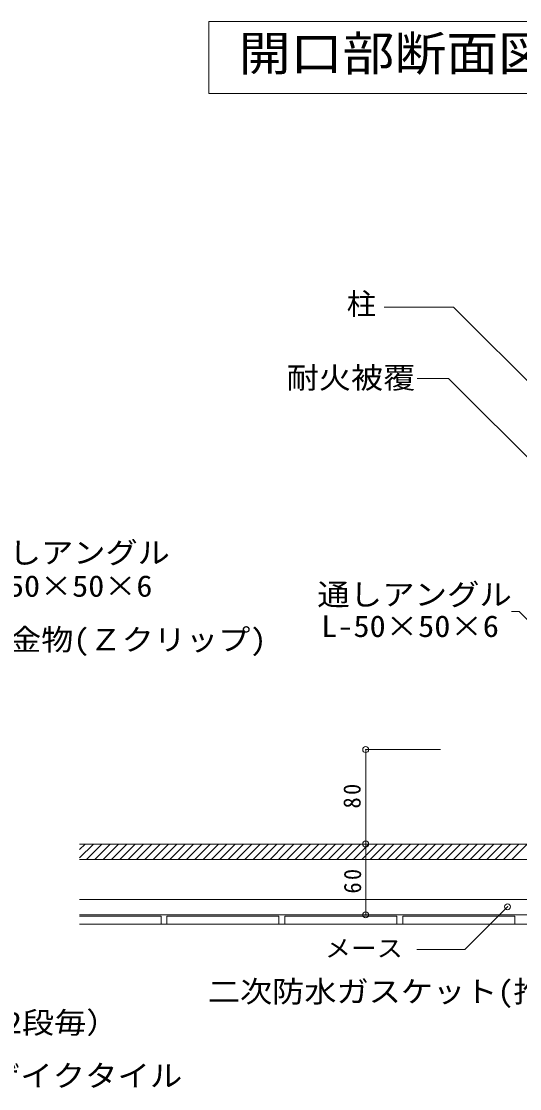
# Model space of a CAD drawing. Units: millimetres on the paper, enlarged 8 times, with parts at other scales. Extents: x -1558 to 1610, y -1130 to 1116.
# Drawn here: x 158 to 496, y -749 to -25 of the extents above; entities that cross this region are included whole.
import ezdxf
from ezdxf.enums import TextEntityAlignment as Align

# ---------------------------------------------------------------- set-up
doc = ezdxf.new("R2010")
doc.units = ezdxf.units.MM
doc.header["$LTSCALE"] = 8
doc.header["$PDMODE"] = 32
doc.header["$PDSIZE"] = 4
doc.linetypes.add('DASHED2', pattern=[3, 2, -1])
for name, color, linetype, lineweight in [('2-0', 2, 'Continuous', 18), ('2-2', 2, 'Continuous', 18), ('2-3', 7, 'Continuous', 9), ('2-4', 7, 'Continuous', 9), ('2-6', 1, 'Continuous', 18), ('2-9', 7, 'Continuous', 9), ('3-0', 7, 'Continuous', 9)]:
    doc.layers.add(name, color=color, linetype=linetype, lineweight=lineweight)
doc.styles.add('ＭＳ ゴシック', font='')
doc.styles.get('ＭＳ ゴシック').set_extended_font_data('MS Gothic')

msp = doc.modelspace()

# ---------------------------------------------------------------- linework, layer by layer
at = {"layer": '2-0'}
for p, q in [((197.042, -582.966), (652.277, -582.966)), ((197.042, -593.366), (652.277, -593.366)), ((197.042, -630.966), (652.277, -630.966))]:
    msp.add_line(p, q, dxfattribs=at)
msp.add_lwpolyline([(197.042, -620.566), (201.485, -620.566), (652.277, -620.566)], dxfattribs=at)
at = {"layer": '2-2'}
msp.add_line((523.718, -582.966), (430.918, -582.966), dxfattribs=at)
at = {"layer": '2-3', "color": 2, "linetype": 'DASHED2', "lineweight": 18}
msp.add_line((480.677, -593.366), (528.677, -593.366), dxfattribs=at)
at = {"layer": '2-4'}
for p, q in [((206.509, -582.965), (197.042, -592.431)), ((200.852, -582.965), (197.042, -586.775)), ((197.042, -582.966), (652.277, -582.966)), ((212.164, -582.965), (201.765, -593.366)), ((217.821, -582.966), (207.421, -593.366)), ((223.478, -582.966), (213.078, -593.366)), ((229.137, -582.965), (218.736, -593.366)), ((234.794, -582.965), (224.393, -593.366)), ((240.451, -582.965), (230.05, -593.366)), ((246.107, -582.965), (235.707, -593.366)), ((251.764, -582.965), (241.363, -593.366)), ((257.421, -582.965), (247.02, -593.366)), ((263.077, -582.965), (252.677, -593.366)), ((268.734, -582.966), (258.334, -593.366)), ((274.39, -582.966), (263.991, -593.366)), ((280.048, -582.965), (269.648, -593.366)), ((285.705, -582.965), (275.304, -593.366)), ((291.362, -582.965), (280.961, -593.366)), ((297.019, -582.965), (286.618, -593.366)), ((302.676, -582.965), (292.275, -593.366)), ((308.333, -582.965), (297.932, -593.366)), ((313.99, -582.965), (303.589, -593.366)), ((319.646, -582.965), (309.245, -593.366)), ((325.303, -582.965), (314.902, -593.366)), ((330.96, -582.965), (320.559, -593.366)), ((336.617, -582.965), (326.216, -593.366)), ((342.274, -582.965), (331.873, -593.366)), ((347.931, -582.965), (337.53, -593.366)), ((353.587, -582.965), (343.187, -593.366)), ((359.244, -582.965), (348.843, -593.366)), ((364.901, -582.965), (354.5, -593.366)), ((370.558, -582.965), (360.157, -593.366)), ((376.215, -582.965), (365.814, -593.366)), ((381.872, -582.965), (371.471, -593.366)), ((387.529, -582.965), (377.129, -593.366)), ((393.186, -582.965), (382.785, -593.366)), ((398.843, -582.965), (388.442, -593.366)), ((404.5, -582.965), (394.099, -593.366)), ((410.157, -582.965), (399.756, -593.366)), ((415.814, -582.965), (405.413, -593.366)), ((421.469, -582.965), (411.07, -593.366)), ((427.126, -582.966), (416.726, -593.366)), ((432.783, -582.966), (422.383, -593.366)), ((438.441, -582.965), (428.04, -593.366)), ((444.098, -582.965), (433.697, -593.366)), ((449.755, -582.965), (439.354, -593.366)), ((455.412, -582.965), (445.011, -593.366)), ((461.068, -582.965), (450.668, -593.366)), ((466.725, -582.965), (456.324, -593.366)), ((472.382, -582.965), (461.981, -593.366)), ((478.039, -582.965), (467.638, -593.366)), ((483.696, -582.965), (473.295, -593.366)), ((489.353, -582.965), (478.952, -593.366)), ((495.01, -582.965), (484.609, -593.366)), ((500.666, -582.965), (490.266, -593.366)), ((652.277, -593.366), (197.042, -593.366))]:
    msp.add_line(p, q, dxfattribs=at)
at = {"layer": '2-6'}
for p, q in [((252.277, -631.766), (197.042, -631.766)), ((252.277, -637.366), (252.277, -631.766)), ((256.277, -637.366), (256.277, -631.766)), ((332.277, -631.766), (256.277, -631.766)), ((332.277, -637.366), (332.277, -631.766)), ((336.277, -637.366), (336.277, -631.766)), ((412.277, -631.766), (336.277, -631.766)), ((412.277, -637.366), (412.277, -631.766)), ((416.277, -637.366), (416.277, -631.766)), ((492.277, -631.766), (416.277, -631.766)), ((492.277, -637.366), (492.277, -631.766)), ((652.277, -637.366), (197.042, -637.366))]:
    msp.add_line(p, q, dxfattribs=at)
at = {"layer": '2-9'}
for p, q in [((450.694, -218.978), (403.578, -218.978)), ((542.888, -311.171), (450.694, -218.978)), ((447.225, -267.357), (426.045, -267.357)), ((523.199, -343.257), (447.299, -267.357)), ((495.256, -425.292), (490.036, -425.292)), ((616.065, -546.101), (495.256, -425.292)), ((487.349, -625.507), (458.283, -654.574)), ((458.283, -654.574), (425.819, -654.574))]:
    msp.add_line(p, q, dxfattribs=at)
msp.add_lwpolyline([(441.938, -518.966), (391.125, -518.966), (391.125, -630.966)], dxfattribs=at)
for p in [(391.125, -518.966), (391.125, -582.966), (391.125, -630.966), (487.349, -625.507)]:
    msp.add_point(p, dxfattribs=at)
at = {"layer": '3-0'}
msp.add_lwpolyline([(284.712, -25.33), (533.19, -25.33), (533.19, -74.147), (284.712, -74.147)], close=True, dxfattribs=at)

# ---------------------------------------------------------------- texts
at = {"layer": '2-9', "style": 'ＭＳ ゴシック'}
msp.add_text('柱', height=14.55, dxfattribs=at).set_placement((378.293, -228.499), align=Align.BOTTOM_LEFT)
at = {"layer": '2-9', "style": 'ＭＳ ゴシック', "width": 1.1}
for s, height, p in [('耐火被覆', 14.55, (337.484, -278.523)), ('通しアングル', 14.55, (127.269, -397.12)), ('L-50×50×6', 14.55, (126.689, -419.718)), ('通しアングル', 14.66, (358.326, -425.569)), ('L-50×50×6', 14.66, (360.854, -447.057)), ('ＬＺ金物(Ｚクリップ)', 14.55, (105.528, -456.097)), ('メース', 11.73, (363.478, -663.005)), ('二次防水ガスケット(推奨)', 14.55, (284.006, -694.598)), ('重量受け（2段毎）', 14.55, (37.873, -715.691)), ('50㎜二丁モザイクタイル', 14.66, (24.854, -751.768))]:
    msp.add_text(s, height=height, dxfattribs=at).set_placement(p, align=Align.BOTTOM_LEFT)
at = {"layer": '2-9', "char_height": 11.73, "attachment_point": 7, "style": 'ＭＳ ゴシック'}
for s, insert, rotation in [('\\T1.21;\\W0.95;80', (387.86, -558.884), 90.003), ('\\T1.21;\\W0.95;60', (388.199, -616.573), 90)]:
    msp.add_mtext(s, dxfattribs=dict(at, insert=insert, rotation=rotation))
at = {"layer": '3-0', "style": 'ＭＳ ゴシック', "width": 1.1}
msp.add_text('開口部断面図', height=23.46, dxfattribs=at).set_placement((304.971, -65.81), align=Align.BOTTOM_LEFT)

doc.saveas('drawing.dxf')
